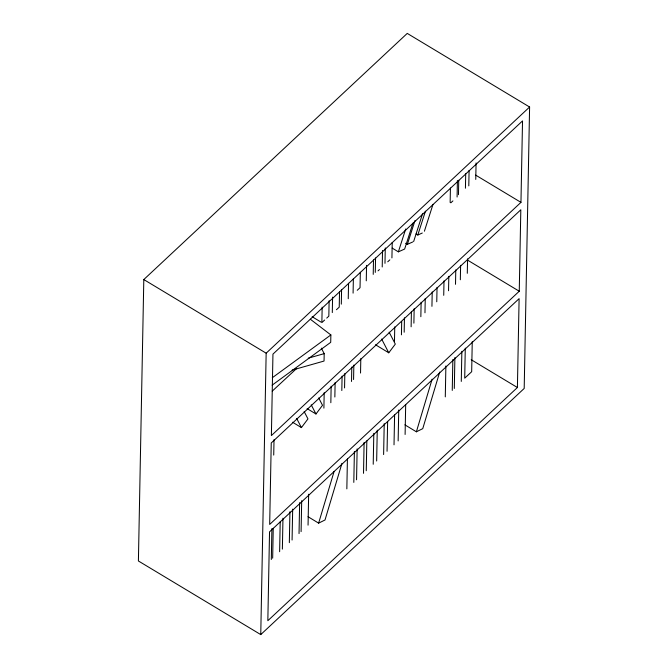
<?xml version="1.0" encoding="UTF-8"?>
<svg xmlns="http://www.w3.org/2000/svg" width="668" height="668" viewBox="0 0 668 668"><rect width="100%" height="100%" fill="white"/><g stroke="black" fill="none" stroke-linecap="round" stroke-linejoin="round"><path stroke-width="1" d="M143.804 279.558L138.401 560.978L260.754 634.6L524.196 388.442L529.599 107.022L407.246 33.4L143.804 279.558L266.156 353.188L260.754 634.6M271.308 559.492L271.901 528.58M273.721 455.075L274.022 439.619M272.669 558.181L273.237 528.296M279.633 551.718L280.201 521.842M282.372 549.113L282.965 518.201M289.336 542.65L289.929 511.738M292.075 540.036L292.676 509.133M299.039 533.582L299.631 502.67M301.093 531.619L301.685 500.708M308.057 525.157L308.649 494.245M322.16 307.146L321.867 322.602L324.648 320.022M321.325 348.137L324.197 353.639L324.047 361.046L292.141 370.114M323.896 408.148L324.189 392.692M329.124 300.692L328.831 316.148L326.744 318.085M310.336 319.229L330.86 334.935L330.718 342.333L272.135 385.16M332.297 312.574L332.589 297.118M330.835 402.721L331.153 386.238M334.852 397.009L335.127 382.58M339.536 291.691L339.235 307.146L336.455 309.727M341.306 304.149L341.582 289.728M341.816 390.546L342.091 376.117M344.554 387.933L344.83 373.512M348.253 298.721L348.546 283.265M346.842 488.867L347.418 458.983M353.088 293.135L353.372 278.715M351.518 381.478L351.794 367.049M353.572 379.516L353.848 365.087M353.806 482.405L354.399 451.493M360.336 272.252L360.035 287.708L357.246 290.296M356.553 479.799L357.146 448.888M360.536 373.053L360.812 358.632M366.264 280.827L366.557 265.371M363.517 473.336L364.11 442.425M366.256 470.723L366.832 440.847M373.228 274.373L373.504 259.944M375.274 272.41L375.55 257.982M373.22 464.268L373.813 433.357M376.66 461.012L377.253 430.1M382.221 266.983L382.539 250.492M384.985 263.342L385.277 247.886M383.616 454.549L384.217 423.637M387.056 451.292L387.632 421.416M391.924 257.906L392.225 242.459M394.471 341.298L394.746 326.869M394.02 444.83L394.596 414.953M398.145 440.93L398.738 410.018M401.435 334.835L401.693 321.442M404.173 332.23L404.457 317.801M405.109 434.467L405.685 404.591M411.121 326.794L411.421 311.338M413.884 323.153L414.16 308.733M420.848 316.699L421.124 302.27M424.973 312.791L425.249 298.371M431.937 306.336L432.213 291.908M436.763 301.777L437.039 287.357M443.727 295.323L444.003 280.894M445.289 396.875L445.882 365.964M450.149 202.446L450.424 188.025M448.545 290.764L448.821 276.343M452.253 390.421L452.846 359.509M455.509 284.309L455.785 269.88M457.096 197.018L457.405 180.535M454.298 388.459L454.891 357.547M458.465 194.672L458.741 180.251M460.335 279.758L460.611 265.33M461.279 381.428L461.855 351.351M465.429 188.217L465.705 173.789M465.287 348.095L464.711 378.171L471.675 371.709L472.251 341.632M468.794 185.879L469.095 170.423M467.291 273.296L467.575 258.867M475.758 179.425L476.075 162.942M517.408 387.515L519.111 298.646L269.538 531.853L267.835 620.714L517.408 387.515L471.19 359.701M519.253 291.24L520.815 209.777L271.241 442.984L269.68 524.447L519.253 291.24L467.709 260.219M520.957 202.371L522.526 120.908L272.953 354.115L271.383 435.578L520.957 202.371L475.633 175.099M308.015 516.706L318.628 523.136L334.075 471.508M341.949 463.392L325.015 519.988L318.628 523.136M404.875 424.831L416.381 431.804L432.121 379.173M439.694 372.059L422.76 428.647L416.381 431.804M392.174 248.087L398.37 251.844L405.693 228.99M412.924 223.204L404.649 249.039L398.37 251.844M405.593 243.286L407.363 244.363L415.003 220.515M413.642 241.557L422.552 213.735M416.03 233.942L417.801 235.019L425.441 211.172M424.397 231.211L432.989 204.391M292.567 422.234L301.418 427.595L307.965 418.903L304.165 411.563M307.13 408.624L315.972 413.985L322.519 405.292L318.719 397.961M375.499 344.755L388.768 352.796L395.314 344.103L389.143 332.188M266.156 353.188L529.599 107.022M450.825 202.83L452.912 200.893M387.749 261.789L389.836 259.852M378.038 270.857L379.432 269.563M272.243 391.122L296.55 368.569M272.277 377.754L330.86 334.935M417.801 235.019L422.285 233.015M407.363 244.363L412.749 241.958M308.24 358.173L324.197 353.639M312.131 316.707L320.982 322.068M381.645 339.043L388.768 352.796M311.221 404.825L315.972 413.985M296.667 418.427L301.418 427.595"/></g></svg>
